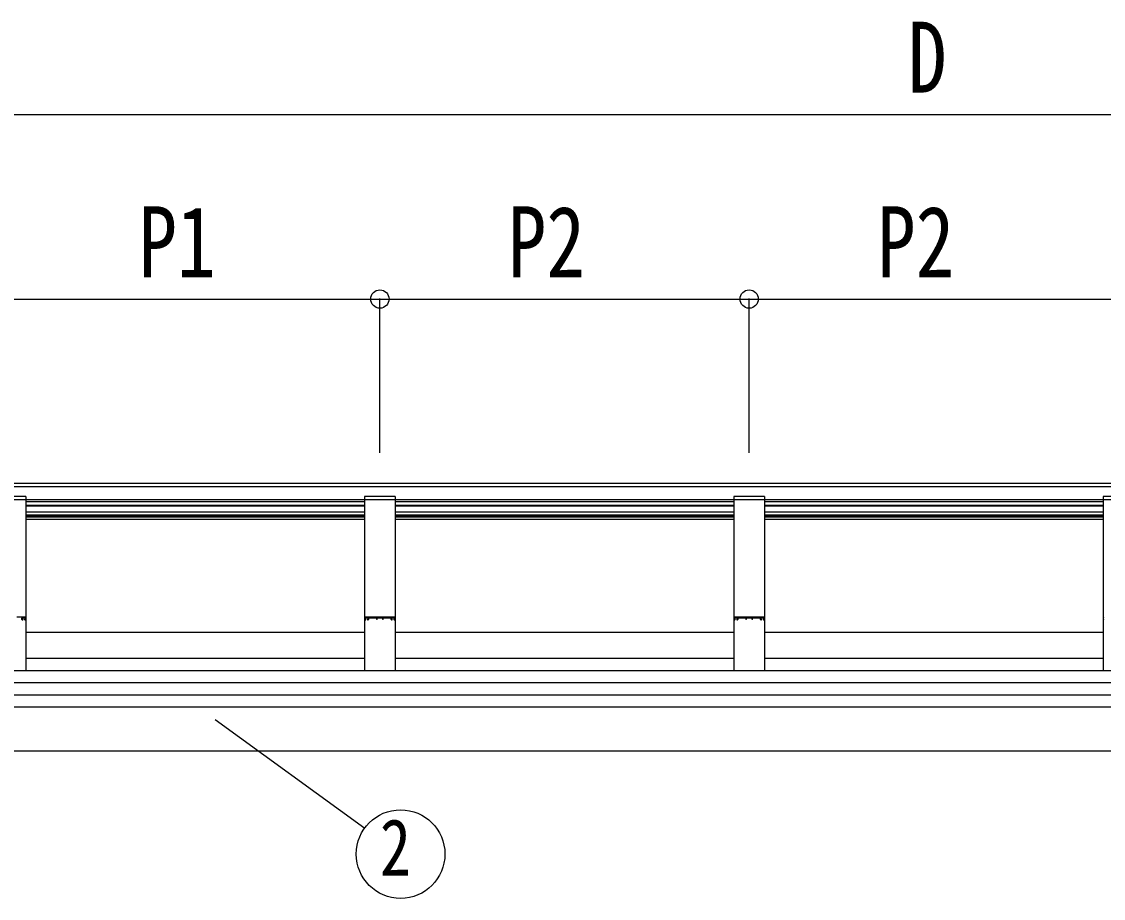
# Model space of a CAD drawing. Units: millimetres, scale not verified. Extents: x -14718 to 14718, y -10395 to 10395.
# Drawn here: x -8534 to -6776, y -4099 to -2673 of the extents above; entities that cross this region are included whole.
import ezdxf
from ezdxf.enums import TextEntityAlignment as Align

# ---------------------------------------------------------------- set-up
doc = ezdxf.new("R2010")
doc.units = ezdxf.units.MM
doc.header["$LTSCALE"] = 50
doc.layers.add('0-6_YKK_A1', color=4, linetype='Continuous')
doc.layers.add('0-7_YKK_D', color=6, linetype='Continuous')
doc.styles.add('ＭＳ ゴシック', font='')
doc.styles.get('ＭＳ ゴシック').set_extended_font_data('MS Gothic')

msp = doc.modelspace()

# ---------------------------------------------------------------- linework, layer by layer
at = {"layer": '0-6_YKK_A1'}
for p, q in [((-4351.82, -3424.44), (-9751.82, -3424.44)), ((-4351.82, -3429.73), (-9751.82, -3429.73)), ((-9751.82, -3450.28), (-4354.82, -3450.28)), ((-8526.82, -3445.09), (-8576.82, -3445.09)), ((-8526.82, -3445.09), (-8526.82, -3728.23)), ((-8526.82, -3453.2), (-7976.82, -3453.2)), ((-8526.82, -3459.27), (-7976.82, -3459.27)), ((-8526.82, -3460.25), (-7976.82, -3460.25)), ((-7926.82, -3445.09), (-7976.82, -3445.09)), ((-7976.82, -3445.09), (-7976.82, -3728.23)), ((-7926.82, -3445.09), (-7926.82, -3728.23)), ((-7926.82, -3453.2), (-7376.82, -3453.2)), ((-7926.82, -3459.27), (-7376.82, -3459.27)), ((-7926.82, -3460.25), (-7376.82, -3460.25)), ((-7326.82, -3445.09), (-7376.82, -3445.09)), ((-7376.82, -3445.09), (-7376.82, -3728.23)), ((-7326.82, -3445.09), (-7326.82, -3728.23)), ((-7326.82, -3453.2), (-6776.82, -3453.2)), ((-7326.82, -3459.27), (-6776.82, -3459.27)), ((-7326.82, -3460.25), (-6776.82, -3460.25)), ((-6726.82, -3445.09), (-6776.82, -3445.09)), ((-6776.82, -3445.09), (-6776.82, -3728.23)), ((-8526.82, -3470.28), (-7976.82, -3470.28)), ((-8526.82, -3475.14), (-7976.82, -3475.14)), ((-8526.82, -3476.67), (-7976.82, -3476.67)), ((-8526.82, -3478.64), (-7976.82, -3478.64)), ((-7926.82, -3470.28), (-7376.82, -3470.28)), ((-7926.82, -3475.14), (-7376.82, -3475.14)), ((-7926.82, -3476.67), (-7376.82, -3476.67)), ((-7926.82, -3478.64), (-7376.82, -3478.64)), ((-7326.82, -3470.28), (-6776.82, -3470.28)), ((-7326.82, -3475.14), (-6776.82, -3475.14)), ((-7326.82, -3476.67), (-6776.82, -3476.67)), ((-7326.82, -3478.64), (-6776.82, -3478.64)), ((-8526.82, -3482.41), (-7976.82, -3482.41)), ((-7926.82, -3482.41), (-7376.82, -3482.41)), ((-7326.82, -3482.41), (-6776.82, -3482.41)), ((-8527.8, -3641.54), (-8541.78, -3641.36)), ((-8533.82, -3642.86), (-8533.82, -3644.56)), ((-8532.92, -3644.36), (-8532.92, -3642.76)), ((-8532.82, -3645.56), (-8531.87, -3645.56)), ((-8532.62, -3642.46), (-8528.02, -3642.46)), ((-8531.87, -3644.66), (-8532.62, -3644.66)), ((-8531.57, -3645.26), (-8531.57, -3644.96)), ((-8529.07, -3644.96), (-8529.07, -3645.26)), ((-8528.02, -3644.66), (-8528.77, -3644.66)), ((-8528.77, -3645.56), (-8527.82, -3645.56)), ((-8527.72, -3642.76), (-8527.72, -3644.36)), ((-8526.82, -3644.56), (-8526.82, -3642.54)), ((-7976.82, -3642.54), (-7976.82, -3644.56)), ((-7975.92, -3644.36), (-7975.92, -3642.76)), ((-7975.82, -3645.56), (-7974.87, -3645.56)), ((-7975.62, -3642.46), (-7971.02, -3642.46)), ((-7974.87, -3644.66), (-7975.62, -3644.66)), ((-7974.57, -3645.26), (-7974.57, -3644.96)), ((-7972.07, -3644.96), (-7972.07, -3645.26)), ((-7971.02, -3644.66), (-7971.77, -3644.66)), ((-7971.77, -3645.56), (-7970.82, -3645.56)), ((-7970.72, -3642.76), (-7970.72, -3644.36)), ((-7969.82, -3644.56), (-7969.82, -3642.86)), ((-7969.52, -3642.56), (-7957.72, -3642.56)), ((-7957.22, -3643.06), (-7957.22, -3644.61)), ((-7956.32, -3644.61), (-7956.32, -3642.86)), ((-7956.02, -3642.56), (-7947.62, -3642.56)), ((-7947.32, -3642.86), (-7947.32, -3644.61)), ((-7946.42, -3644.61), (-7946.42, -3643.06)), ((-7945.92, -3642.56), (-7934.12, -3642.56)), ((-7927.8, -3641.54), (-7941.78, -3641.36)), ((-7933.82, -3642.86), (-7933.82, -3644.56)), ((-7932.92, -3644.36), (-7932.92, -3642.76)), ((-7932.82, -3645.56), (-7931.87, -3645.56)), ((-7932.62, -3642.46), (-7928.02, -3642.46)), ((-7931.87, -3644.66), (-7932.62, -3644.66)), ((-7931.57, -3645.26), (-7931.57, -3644.96)), ((-7929.07, -3644.96), (-7929.07, -3645.26)), ((-7928.02, -3644.66), (-7928.77, -3644.66)), ((-7928.77, -3645.56), (-7927.82, -3645.56)), ((-7927.72, -3642.76), (-7927.72, -3644.36)), ((-7926.82, -3644.56), (-7926.82, -3642.54)), ((-7376.82, -3642.54), (-7376.82, -3644.56)), ((-7375.92, -3644.36), (-7375.92, -3642.76)), ((-7375.82, -3645.56), (-7374.87, -3645.56)), ((-7375.62, -3642.46), (-7371.02, -3642.46)), ((-7374.87, -3644.66), (-7375.62, -3644.66)), ((-7374.57, -3645.26), (-7374.57, -3644.96)), ((-7372.07, -3644.96), (-7372.07, -3645.26)), ((-7371.02, -3644.66), (-7371.77, -3644.66)), ((-7371.77, -3645.56), (-7370.82, -3645.56)), ((-7370.72, -3642.76), (-7370.72, -3644.36)), ((-7369.82, -3644.56), (-7369.82, -3642.86)), ((-7369.52, -3642.56), (-7357.72, -3642.56)), ((-7357.22, -3643.06), (-7357.22, -3644.61)), ((-7356.32, -3644.61), (-7356.32, -3642.86)), ((-7356.02, -3642.56), (-7347.62, -3642.56)), ((-7347.32, -3642.86), (-7347.32, -3644.61)), ((-7346.42, -3644.61), (-7346.42, -3643.06)), ((-7345.92, -3642.56), (-7334.12, -3642.56)), ((-7327.8, -3641.54), (-7341.78, -3641.36)), ((-7333.82, -3642.86), (-7333.82, -3644.56)), ((-7332.92, -3644.36), (-7332.92, -3642.76)), ((-7332.82, -3645.56), (-7331.87, -3645.56)), ((-7332.62, -3642.46), (-7328.02, -3642.46)), ((-7331.87, -3644.66), (-7332.62, -3644.66)), ((-7331.57, -3645.26), (-7331.57, -3644.96)), ((-7329.07, -3644.96), (-7329.07, -3645.26)), ((-7328.02, -3644.66), (-7328.77, -3644.66)), ((-7328.77, -3645.56), (-7327.82, -3645.56)), ((-7327.72, -3642.76), (-7327.72, -3644.36)), ((-7326.82, -3644.56), (-7326.82, -3642.54)), ((-6776.82, -3642.54), (-6776.82, -3644.56)), ((-8526.82, -3665.69), (-7976.82, -3665.69)), ((-7926.82, -3665.69), (-7376.82, -3665.69)), ((-7326.82, -3665.69), (-6776.82, -3665.69)), ((-8526.82, -3708.21), (-7976.82, -3708.21)), ((-7926.82, -3708.21), (-7376.82, -3708.21)), ((-7326.82, -3708.21), (-6776.82, -3708.21)), ((-9748.82, -3728.23), (-4354.82, -3728.23)), ((-9748.82, -3747.76), (-4354.82, -3747.76)), ((-9748.82, -3767.86), (-4354.82, -3767.86)), ((-9748.82, -3787.22), (-4354.82, -3787.22)), ((-9616.32, -3858.64), (-4487.32, -3858.64))]:
    msp.add_line(p, q, dxfattribs=at)
for points in [[(-7941.78, -3641.36), (-7961.85, -3641.36), (-7975.83, -3641.54)], [(-7341.78, -3641.36), (-7361.85, -3641.36), (-7375.83, -3641.54)]]:
    msp.add_lwpolyline(points, dxfattribs=at)
for centre, radius, start, end in [((-8532.82, -3644.56), 1, 180, 270), ((-8532.62, -3642.76), 0.3, 90, 180), ((-8532.62, -3644.36), 0.3, 180, 269.99709), ((-8531.87, -3644.96), 0.3, 359.99854, 90.00146), ((-8531.87, -3645.26), 0.3, 270, 0), ((-8528.77, -3644.96), 0.3, 90.00291, 180.00291), ((-8528.77, -3645.26), 0.3, 180.00291, 270), ((-8528.02, -3642.76), 0.3, 359.99709, 90), ((-8528.02, -3644.36), 0.3, 269.99709, 359.99709), ((-8527.82, -3644.56), 1, 270, 0), ((-8527.82, -3642.54), 1, 0, 89.23428), ((-7975.82, -3642.54), 1, 90.76383, 180), ((-7975.82, -3644.56), 1, 179.99977, 269.99977), ((-7975.62, -3642.76), 0.3, 90, 180.00874), ((-7975.62, -3644.36), 0.3, 180.00874, 269.99709), ((-7974.87, -3644.96), 0.3, 359.98454, 89.99911), ((-7974.87, -3645.26), 0.3, 269.99708, 359.98543), ((-7971.77, -3644.96), 0.3, 90.00291, 180.00291), ((-7971.77, -3645.26), 0.3, 180.00291, 270), ((-7971.02, -3642.76), 0.3, 359.99709, 90), ((-7971.02, -3644.36), 0.3, 269.99709, 359.99709), ((-7970.82, -3644.56), 1, 270, 0), ((-7969.52, -3642.86), 0.3, 90, 180), ((-7957.72, -3643.06), 0.5, 0, 90), ((-7956.77, -3644.61), 0.45, 180, 0), ((-7956.02, -3642.86), 0.3, 90, 180), ((-7947.62, -3642.86), 0.3, 359.9976, 90.00051), ((-7946.87, -3644.61), 0.45, 180, 0), ((-7945.92, -3643.06), 0.5, 90, 180), ((-7934.12, -3642.86), 0.3, 359.99709, 90), ((-7932.82, -3644.56), 1, 180, 270), ((-7932.62, -3642.76), 0.3, 90, 180), ((-7932.62, -3644.36), 0.3, 180, 269.99709), ((-7931.87, -3644.96), 0.3, 359.99854, 90.00146), ((-7931.87, -3645.26), 0.3, 270, 0), ((-7928.77, -3644.96), 0.3, 90.00291, 180.00291), ((-7928.77, -3645.26), 0.3, 180.00291, 270), ((-7928.02, -3642.76), 0.3, 359.99709, 90), ((-7928.02, -3644.36), 0.3, 269.99709, 359.99709), ((-7927.82, -3644.56), 1, 270, 0), ((-7927.82, -3642.54), 1, 0, 89.23428), ((-7375.82, -3642.54), 1, 90.76383, 180), ((-7375.82, -3644.56), 1, 179.99977, 269.99977), ((-7375.62, -3642.76), 0.3, 90, 180.00874), ((-7375.62, -3644.36), 0.3, 180.00874, 269.99709), ((-7374.87, -3644.96), 0.3, 359.98454, 89.99911), ((-7374.87, -3645.26), 0.3, 269.99708, 359.98543), ((-7371.77, -3644.96), 0.3, 90.00291, 180.00291), ((-7371.77, -3645.26), 0.3, 180.00291, 270), ((-7371.02, -3642.76), 0.3, 359.99709, 90), ((-7371.02, -3644.36), 0.3, 269.99709, 359.99709), ((-7370.82, -3644.56), 1, 270, 0), ((-7369.52, -3642.86), 0.3, 90, 180), ((-7357.72, -3643.06), 0.5, 0, 90), ((-7356.77, -3644.61), 0.45, 180, 0), ((-7356.02, -3642.86), 0.3, 90, 180), ((-7347.62, -3642.86), 0.3, 359.9976, 90.00051), ((-7346.87, -3644.61), 0.45, 180, 0), ((-7345.92, -3643.06), 0.5, 90, 180), ((-7334.12, -3642.86), 0.3, 359.99709, 90), ((-7332.82, -3644.56), 1, 180, 270), ((-7332.62, -3642.76), 0.3, 90, 180), ((-7332.62, -3644.36), 0.3, 180, 269.99709), ((-7331.87, -3644.96), 0.3, 359.99854, 90.00146), ((-7331.87, -3645.26), 0.3, 270, 0), ((-7328.77, -3644.96), 0.3, 90.00291, 180.00291), ((-7328.77, -3645.26), 0.3, 180.00291, 270), ((-7328.02, -3642.76), 0.3, 359.99709, 90), ((-7328.02, -3644.36), 0.3, 269.99709, 359.99709), ((-7327.82, -3644.56), 1, 270, 0), ((-7327.82, -3642.54), 1, 0, 89.23428), ((-6775.82, -3642.54), 1, 90.76383, 180), ((-6775.82, -3644.56), 1, 179.99977, 269.99977)]:
    msp.add_arc(centre, radius, start, end, dxfattribs=at)
at = {"layer": '0-7_YKK_D'}
for p, q in [((-9560.82, -2824.44), (-4542.82, -2824.44)), ((-8551.82, -3124.44), (-7951.82, -3124.44)), ((-7951.82, -3374.44), (-7951.82, -3123.44)), ((-7951.82, -3374.44), (-7951.82, -3123.44)), ((-7951.82, -3124.44), (-7351.82, -3124.44)), ((-7351.82, -3374.44), (-7351.82, -3123.44)), ((-7351.82, -3374.44), (-7351.82, -3123.44)), ((-7351.82, -3124.44), (-6751.82, -3124.44)), ((-8219.39, -3807.86), (-7976.42, -3984.24))]:
    msp.add_line(p, q, dxfattribs=at)
for centre, radius in [((-7951.82, -3124.44), 14.88), ((-7951.82, -3124.44), 14.88), ((-7351.82, -3124.44), 14.88), ((-7351.82, -3124.44), 14.88), ((-7918.16, -4026.54), 72)]:
    msp.add_circle(centre, radius, dxfattribs=at)

# ---------------------------------------------------------------- texts
at = {"layer": '0-7_YKK_D', "style": 'ＭＳ ゴシック', "width": 0.8}
for s, height, p in [('D', 115.5, (-7093.82, -2823.64)), ('P1', 115.5, (-8344.22, -3123.64)), ('P2', 115.5, (-7744.22, -3123.64)), ('P2', 115.5, (-7144.22, -3123.64)), ('2', 92.38, (-7951.76, -4089.54))]:
    msp.add_text(s, height=height, dxfattribs=at).set_placement(p, align=Align.BOTTOM_LEFT)

doc.saveas('drawing.dxf')
